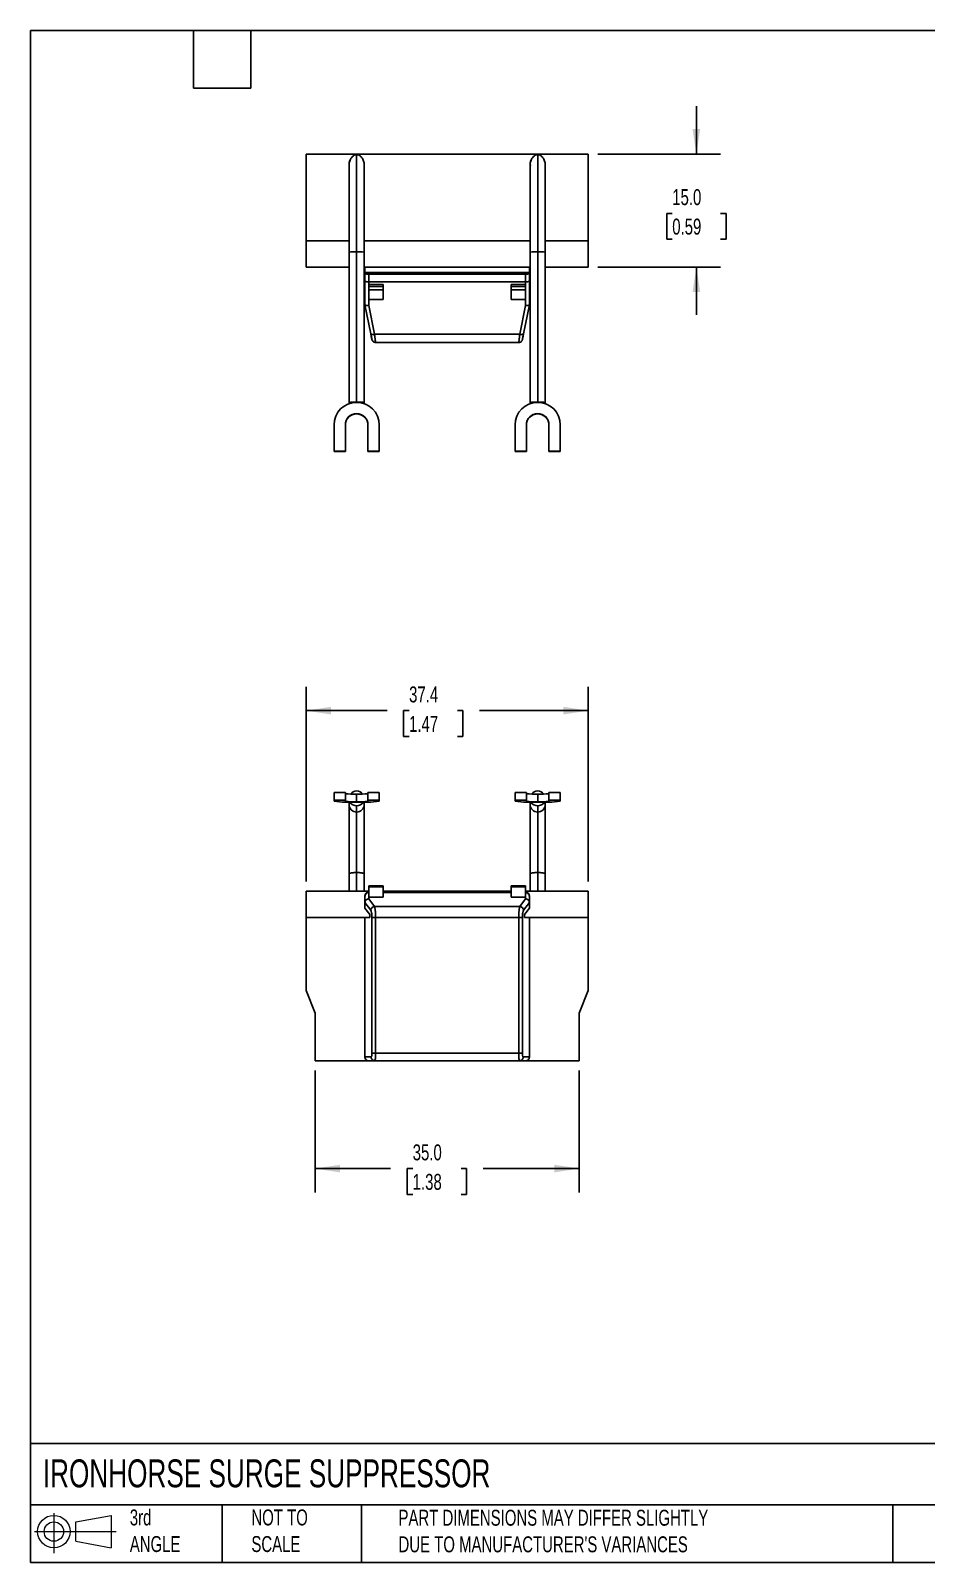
# Model space of a CAD drawing. Header units: millimetres. Extents: x 6 to 273, y 6 to 210.
# Drawn here: x 6.3 to 125.1, y 6.3 to 209.6 of the extents above; entities that cross this region are included whole.
import ezdxf

# ---------------------------------------------------------------- set-up
doc = ezdxf.new("R2010")
doc.units = ezdxf.units.MM
doc.linetypes.add('SLD-Solid', pattern=[0])
doc.layers.add('DIMENSIONS', color=140, linetype='SLD-Solid', lineweight=25)
doc.layers.add('TEXT', color=140, linetype='SLD-Solid', lineweight=25)
doc.layers.add('SLD-DEFPOINTS', color=7, linetype='Continuous')
doc.styles.add('SLDTEXTSTYLE0', font='TXT', dxfattribs={"width": 0.7})
doc.dimstyles.new('SLDDIMSTYLE0', dxfattribs={"dimtxt": 2.158008, "dimasz": 3.302, "dimexe": 0.18, "dimexo": 0.0625, "dimgap": 0.539502, "dimtad": 0, "dimtih": 1, "dimtoh": 1, "dimrnd": 1e-09, "dimzin": 12, "dimdsep": 46, "dimtxsty": 'SLDTEXTSTYLE0', "dimsah": 1, "dimcen": 0.09, "dimadec": 0, "dimazin": 3, "dimtfac": 1, "dimtofl": 0, "dimtmove": 0, "dimatfit": 3, "dimfxl": 1, "dimfrac": 2, "dimtolj": 1, "dimtzin": 12, "dimarcsym": 0})
doc.dimstyles.new('SLDDIMSTYLE1', dxfattribs={"dimtxt": 2.158008, "dimasz": 3.302, "dimexe": 0.18, "dimexo": 0.0625, "dimgap": 0.539502, "dimtad": 0, "dimtih": 1, "dimtoh": 1, "dimrnd": 1e-09, "dimzin": 4, "dimdsep": 46, "dimtxsty": 'SLDTEXTSTYLE0', "dimsah": 1, "dimcen": 0.09, "dimadec": 0, "dimazin": 1, "dimtfac": 1, "dimtofl": 0, "dimtmove": 0, "dimatfit": 3, "dimfxl": 1, "dimfrac": 2, "dimtolj": 1, "dimtzin": 12, "dimarcsym": 0})
doc.dimstyles.new('SLDDIMSTYLE2', dxfattribs={"dimtxt": 2.158008, "dimasz": 3.302, "dimexe": 0.18, "dimexo": 0.0625, "dimgap": 0.539502, "dimtad": 0, "dimtih": 1, "dimtoh": 1, "dimrnd": 1e-09, "dimzin": 4, "dimdsep": 46, "dimtxsty": 'SLDTEXTSTYLE0', "dimsah": 1, "dimcen": 0.09, "dimadec": 0, "dimazin": 1, "dimtfac": 1, "dimtmove": 0, "dimatfit": 3, "dimfxl": 1, "dimfrac": 2, "dimtolj": 1, "dimtzin": 12, "dimarcsym": 0})

# ---------------------------------------------------------------- blocks, each defined once
blk = doc.blocks.new('Block11')
at = {"color": 7, "linetype": 'SLD-Solid', "lineweight": 18}
for p, q in [((2.59, 5.31), (2.59, 0)), ((5.48, 4.17), (10.18, 5.03)), ((5.48, 1.6), (5.48, 4.17)), ((10.18, 5.03), (10.18, 0.73)), ((0, 2.88), (10.87, 2.88)), ((5.48, 1.6), (10.18, 0.73))]:
    blk.add_line(p, q, dxfattribs=at)
for radius in [2.15, 1.29]:
    blk.add_circle((2.59, 2.88), radius, dxfattribs=at)
blk = doc.blocks.new('Block12')
at = {"layer": 'SLD-DEFPOINTS'}
blk.add_blockref('Block11', (0, 0), dxfattribs=at)
blk = doc.blocks.new('_D')
at = {"layer": 'DIMENSIONS'}
for p, q in [((42.87, 96.66), (42.87, 122.52)), ((80.27, 96.66), (80.27, 122.52)), ((42.87, 119.34), (53.6, 119.34)), ((56.52, 119.34), (55.8, 119.34)), ((55.8, 119.34), (55.8, 115.91)), ((62.93, 119.34), (63.66, 119.34)), ((63.66, 119.34), (63.66, 115.91)), ((80.27, 119.34), (65.86, 119.34)), ((55.8, 115.91), (56.52, 115.91)), ((63.66, 115.91), (62.93, 115.91))]:
    blk.add_line(p, q, dxfattribs=at)
for points in [[(42.87, 119.34), (46.17, 118.83), (46.17, 119.85)], [(80.27, 119.34), (76.97, 119.85), (76.97, 118.83)]]:
    blk.add_solid(points, dxfattribs=at)
at = {"layer": 'DIMENSIONS', "char_height": 2.117, "attachment_point": 1, "style": 'SLDTEXTSTYLE0'}
for s, insert in [('37.4', (56.52, 122.55)), ('1.47', (56.52, 118.64))]:
    blk.add_mtext(s, dxfattribs=dict(at, insert=insert))
blk = doc.blocks.new('_D_1')
at = {"layer": 'DIMENSIONS'}
for p, q in [((44.07, 71.62), (44.07, 55.42)), ((79.07, 71.62), (79.07, 55.42)), ((44.07, 58.59), (54.07, 58.59)), ((57, 58.59), (56.27, 58.59)), ((56.27, 58.59), (56.27, 55.16)), ((63.41, 58.59), (64.13, 58.59)), ((64.13, 58.59), (64.13, 55.16)), ((79.07, 58.59), (66.33, 58.59)), ((56.27, 55.16), (57, 55.16)), ((64.13, 55.16), (63.41, 55.16))]:
    blk.add_line(p, q, dxfattribs=at)
for points in [[(44.07, 58.59), (47.37, 58.08), (47.37, 59.1)], [(79.07, 58.59), (75.77, 59.1), (75.77, 58.08)]]:
    blk.add_solid(points, dxfattribs=at)
at = {"layer": 'DIMENSIONS', "char_height": 2.117, "attachment_point": 1, "style": 'SLDTEXTSTYLE0'}
for s, insert in [('35.0', (57, 61.8)), ('1.38', (57, 57.89))]:
    blk.add_mtext(s, dxfattribs=dict(at, insert=insert))
blk = doc.blocks.new('_D_4')
at = {"layer": 'DIMENSIONS'}
for p, q in [((94.61, 193.18), (94.61, 199.53)), ((81.54, 193.18), (97.79, 193.18)), ((91.41, 185.31), (90.68, 185.31)), ((90.68, 185.31), (90.68, 181.88)), ((97.82, 185.31), (98.54, 185.31)), ((98.54, 185.31), (98.54, 181.88)), ((90.68, 181.88), (91.41, 181.88)), ((98.54, 181.88), (97.82, 181.88)), ((81.54, 178.18), (97.79, 178.18)), ((94.61, 178.18), (94.61, 171.83))]:
    blk.add_line(p, q, dxfattribs=at)
for points in [[(94.61, 193.18), (95.12, 196.48), (94.1, 196.48)], [(94.61, 178.18), (94.1, 174.87), (95.12, 174.87)]]:
    blk.add_solid(points, dxfattribs=at)
at = {"layer": 'DIMENSIONS', "char_height": 2.117, "attachment_point": 1, "style": 'SLDTEXTSTYLE0'}
for s, insert in [('15.0', (91.41, 188.52)), ('0.59', (91.41, 184.61))]:
    blk.add_mtext(s, dxfattribs=dict(at, insert=insert))

msp = doc.modelspace()

# ---------------------------------------------------------------- linework, layer by layer
for p, q in [((42.871, 193.175), (42.871, 181.675)), ((42.871, 193.175), (80.271, 193.175)), ((80.271, 181.675), (80.271, 193.175)), ((48.571, 191.875), (48.571, 191.593)), ((48.6, 191.646), (48.571, 191.875)), ((50.563, 191.814), (50.57, 191.875)), ((50.57, 191.593), (50.57, 191.875)), ((72.571, 191.875), (72.571, 191.593)), ((72.597, 191.668), (72.571, 191.875)), ((74.563, 191.814), (74.57, 191.875)), ((74.57, 191.593), (74.57, 191.875)), ((48.571, 181.675), (42.871, 181.675)), ((42.871, 181.675), (42.871, 178.175)), ((72.571, 181.675), (50.57, 181.675)), ((80.271, 181.675), (74.57, 181.675)), ((80.271, 181.675), (80.271, 178.175)), ((48.571, 180.175), (48.571, 160.217)), ((49.571, 180.216), (49.571, 160.257)), ((50.57, 160.217), (50.57, 180.175)), ((72.571, 180.175), (72.571, 160.217)), ((73.571, 180.216), (73.571, 160.257)), ((74.57, 160.217), (74.57, 180.175)), ((42.871, 178.175), (48.571, 178.175)), ((50.57, 178.175), (50.671, 178.175)), ((50.671, 178.175), (72.471, 178.175)), ((50.671, 178.175), (50.671, 177.482)), ((50.671, 177.482), (72.471, 177.482)), ((50.671, 177.482), (50.671, 177.359)), ((50.671, 176.305), (50.671, 177.359)), ((51.171, 176.228), (51.171, 177.227)), ((51.171, 177.227), (71.971, 177.227)), ((71.971, 177.227), (71.971, 176.228)), ((72.571, 178.175), (72.471, 178.175)), ((72.471, 177.482), (72.471, 178.175)), ((72.471, 177.482), (72.471, 177.359)), ((72.471, 177.359), (72.471, 176.305)), ((80.271, 178.175), (74.57, 178.175)), ((50.671, 173.175), (50.671, 176.305)), ((71.971, 176.228), (51.171, 176.228)), ((51.171, 176.228), (51.171, 175.865)), ((51.171, 175.865), (53.071, 175.865)), ((51.171, 175.605), (51.171, 175.865)), ((53.071, 175.605), (51.171, 175.605)), ((51.171, 175.143), (51.171, 175.605)), ((51.171, 175.143), (53.071, 175.143)), ((51.171, 173.888), (51.171, 175.143)), ((53.071, 175.865), (53.071, 175.605)), ((53.071, 175.605), (53.071, 175.143)), ((53.071, 175.143), (53.071, 173.888)), ((70.071, 175.865), (71.971, 175.865)), ((70.071, 175.605), (70.071, 175.865)), ((71.971, 175.605), (70.071, 175.605)), ((70.071, 175.143), (70.071, 175.605)), ((70.071, 175.143), (71.971, 175.143)), ((70.071, 173.888), (70.071, 175.143)), ((71.971, 175.865), (71.971, 176.228)), ((71.971, 175.865), (71.971, 175.605)), ((71.971, 175.605), (71.971, 175.143)), ((71.971, 175.143), (71.971, 173.888)), ((72.471, 176.305), (72.471, 173.175)), ((51.442, 169.318), (50.671, 173.172)), ((53.071, 173.888), (51.171, 173.888)), ((51.171, 173.888), (51.171, 173.095)), ((51.932, 169.287), (51.171, 173.095)), ((71.971, 173.888), (70.071, 173.888)), ((71.971, 173.095), (71.209, 169.287)), ((72.47, 173.172), (71.699, 169.318)), ((71.971, 173.095), (71.971, 173.888)), ((71.209, 169.287), (51.932, 169.287)), ((51.59, 168.577), (51.623, 168.493)), ((52.075, 168.214), (52.08, 168.175)), ((71.061, 168.175), (52.08, 168.175)), ((49.571, 158.697), (49.571, 158.738)), ((73.571, 158.697), (73.571, 158.738)), ((46.571, 153.742), (46.571, 157.24)), ((48.071, 157.24), (48.071, 153.742)), ((51.071, 153.742), (51.071, 157.24)), ((52.571, 157.24), (52.571, 153.742)), ((70.571, 153.742), (70.571, 157.24)), ((72.071, 157.24), (72.071, 153.742)), ((75.071, 153.742), (75.071, 157.24)), ((76.571, 157.24), (76.571, 153.742)), ((48.071, 153.742), (46.571, 153.742)), ((46.571, 153.742), (46.571, 153.702)), ((46.571, 153.702), (48.071, 153.702)), ((48.071, 153.742), (48.071, 153.702)), ((52.571, 153.742), (51.071, 153.742)), ((51.071, 153.742), (51.071, 153.702)), ((51.071, 153.702), (52.571, 153.702)), ((52.571, 153.742), (52.571, 153.702)), ((72.071, 153.742), (70.571, 153.742)), ((70.571, 153.742), (70.571, 153.702)), ((70.571, 153.702), (72.071, 153.702)), ((72.071, 153.742), (72.071, 153.702)), ((76.571, 153.742), (75.071, 153.742)), ((75.071, 153.742), (75.071, 153.702)), ((75.071, 153.702), (76.571, 153.702)), ((76.571, 153.742), (76.571, 153.702)), ((48.071, 108.465), (46.571, 108.465)), ((46.571, 108.465), (46.571, 107.465)), ((48.071, 108.465), (48.071, 107.465)), ((49.571, 107.261), (49.571, 108.26)), ((52.571, 108.465), (51.071, 108.465)), ((51.071, 108.465), (51.071, 107.465)), ((52.571, 108.465), (52.571, 107.465)), ((72.071, 108.465), (70.571, 108.465)), ((70.571, 108.465), (70.571, 107.465)), ((72.071, 108.465), (72.071, 107.465)), ((73.571, 107.261), (73.571, 108.26)), ((76.571, 108.465), (75.071, 108.465)), ((75.071, 108.465), (75.071, 107.465)), ((76.571, 108.465), (76.571, 107.465)), ((46.571, 107.322), (46.571, 107.465)), ((46.571, 107.465), (48.071, 107.465)), ((48.071, 107.465), (48.071, 107.322)), ((48.571, 107.207), (48.571, 106.884)), ((49.571, 105.885), (49.571, 106.7)), ((50.57, 106.884), (50.57, 107.207)), ((51.071, 107.322), (51.071, 107.465)), ((51.071, 107.465), (52.571, 107.465)), ((52.571, 107.465), (52.571, 107.322)), ((70.571, 107.465), (72.071, 107.465)), ((70.571, 107.322), (70.571, 107.465)), ((72.071, 107.465), (72.071, 107.322)), ((72.571, 107.207), (72.571, 106.884)), ((73.571, 105.885), (73.571, 106.7)), ((74.57, 106.884), (74.57, 107.207)), ((75.071, 107.322), (75.071, 107.465)), ((75.071, 107.465), (76.571, 107.465)), ((76.571, 107.465), (76.571, 107.322)), ((48.571, 97.693), (48.571, 95.393)), ((49.571, 95.393), (49.571, 97.859)), ((50.57, 95.393), (50.57, 97.693)), ((72.571, 97.693), (72.571, 95.393)), ((73.571, 95.393), (73.571, 97.859)), ((74.57, 95.393), (74.57, 97.693)), ((53.071, 96.077), (51.171, 96.077)), ((51.171, 95.953), (51.171, 96.077)), ((51.171, 94.575), (51.171, 95.953)), ((51.171, 95.953), (53.071, 95.953)), ((53.071, 96.077), (53.071, 95.953)), ((53.071, 95.953), (53.071, 94.575)), ((71.971, 96.077), (70.071, 96.077)), ((70.071, 95.953), (70.071, 96.077)), ((70.071, 94.575), (70.071, 95.953)), ((70.071, 95.953), (71.971, 95.953)), ((71.971, 96.077), (71.971, 95.953)), ((71.971, 95.953), (71.971, 94.575)), ((51.171, 95.393), (42.871, 95.393)), ((42.871, 95.393), (42.871, 91.893)), ((50.671, 94.705), (50.671, 94.754)), ((50.671, 93.866), (50.671, 94.705)), ((51.442, 92.859), (50.671, 93.892)), ((50.671, 93.142), (50.671, 93.866)), ((51.171, 94.575), (51.171, 94.363)), ((53.071, 94.575), (51.171, 94.575)), ((51.932, 93.342), (51.171, 94.363)), ((70.071, 95.393), (53.071, 95.393)), ((53.071, 95.249), (70.071, 95.249)), ((70.071, 95.202), (53.071, 95.202)), ((71.971, 94.575), (70.071, 94.575)), ((71.971, 94.363), (71.209, 93.342)), ((72.47, 93.892), (71.699, 92.859)), ((80.271, 95.393), (71.971, 95.393)), ((71.971, 94.363), (71.971, 94.575)), ((72.471, 94.754), (72.471, 94.705)), ((72.471, 94.705), (72.471, 93.866)), ((72.471, 93.866), (72.471, 93.142)), ((80.271, 95.393), (80.271, 91.893)), ((42.871, 91.893), (50.671, 91.893)), ((42.871, 82.193), (42.871, 91.893)), ((50.671, 93.142), (51.309, 92.286)), ((50.671, 73.393), (50.671, 91.893)), ((50.671, 91.893), (51.299, 91.893)), ((51.59, 73.893), (51.59, 91.893)), ((71.209, 93.342), (51.932, 93.342)), ((71.061, 91.893), (52.08, 91.893)), ((52.08, 91.893), (52.08, 73.893)), ((71.061, 73.893), (71.061, 91.893)), ((71.551, 91.893), (71.551, 73.893)), ((71.832, 92.286), (72.471, 93.142)), ((71.843, 91.893), (72.471, 91.893)), ((72.471, 91.893), (72.471, 73.393)), ((80.271, 91.893), (72.471, 91.893)), ((80.271, 82.193), (80.271, 91.893)), ((44.071, 79.193), (42.871, 82.193)), ((80.271, 82.193), (79.071, 79.193)), ((44.071, 72.893), (44.071, 79.193)), ((79.071, 79.193), (79.071, 72.893)), ((51.49, 73.393), (50.671, 73.393)), ((71.061, 73.893), (52.08, 73.893)), ((72.471, 73.393), (71.651, 73.393)), ((51.171, 72.893), (44.071, 72.893)), ((51.171, 72.893), (51.98, 72.893)), ((51.882, 72.903), (52.022, 72.912)), ((51.98, 72.893), (51.891, 72.912)), ((51.996, 72.912), (51.98, 72.893)), ((51.98, 72.893), (71.161, 72.893)), ((71.119, 72.912), (71.259, 72.903)), ((71.161, 72.893), (71.145, 72.912)), ((71.161, 72.893), (71.25, 72.912)), ((71.161, 72.893), (71.971, 72.893)), ((79.071, 72.893), (71.971, 72.893))]:
    msp.add_line(p, q)
at = {"flags": 128}
for points in [[(49.003, 160.183), (48.947, 160.185), (48.789, 160.191), (48.67, 160.199), (48.596, 160.208), (48.571, 160.217), (48.596, 160.226), (48.67, 160.234), (48.789, 160.242), (48.947, 160.249), (49.137, 160.253), (49.348, 160.256), (49.571, 160.257)], [(49.571, 160.257), (49.793, 160.256), (50.004, 160.253), (50.194, 160.249), (50.352, 160.242), (50.471, 160.234), (50.545, 160.226), (50.57, 160.217), (50.545, 160.208), (50.471, 160.199), (50.352, 160.191), (50.194, 160.185), (50.138, 160.183)], [(73.003, 160.183), (72.947, 160.185), (72.789, 160.191), (72.67, 160.199), (72.596, 160.208), (72.571, 160.217), (72.596, 160.226), (72.67, 160.234), (72.789, 160.242), (72.947, 160.249), (73.137, 160.253), (73.348, 160.256), (73.571, 160.257)], [(73.571, 160.257), (73.793, 160.256), (74.004, 160.253), (74.194, 160.249), (74.352, 160.242), (74.471, 160.234), (74.545, 160.226), (74.57, 160.217), (74.545, 160.208), (74.471, 160.199), (74.352, 160.191), (74.194, 160.185), (74.138, 160.183)]]:
    msp.add_lwpolyline(points, dxfattribs=at)
for centre, radius, start, end in [((49.358, 173.158), 7.061, 88.27397, 96.4022), ((49.857, 174.966), 5.257, 82.20003, 93.1238), ((73.358, 173.158), 7.061, 88.27397, 96.4022), ((73.857, 174.966), 5.257, 82.20003, 93.1238), ((51.72, 169.811), 0.566, 240.60659, 292.07586), ((71.421, 169.811), 0.566, 247.92414, 299.39341), ((49.569, 157.238), 2.999, 89.97611, 179.97609), ((49.57, 157.239), 1.499, 89.97709, 179.97511), ((49.57, 157.198), 1.499, 89.97709, 179.97511), ((49.572, 157.238), 2.999, 0.02391, 90.02389), ((49.571, 157.239), 1.499, 0.02293, 90.02487), ((49.571, 157.198), 1.499, 0.02293, 90.02487), ((73.569, 157.238), 2.999, 89.97611, 179.97609), ((73.57, 157.239), 1.499, 89.97709, 179.97511), ((73.57, 157.198), 1.499, 89.97709, 179.97511), ((73.572, 157.238), 2.999, 0.02391, 90.02389), ((73.571, 157.239), 1.499, 0.02293, 90.02487), ((73.571, 157.198), 1.499, 0.02293, 90.02487), ((49.212, 117.867), 9.614, 263.18382, 272.14001), ((49.57, 107.699), 1, 89.99182, 145.12901), ((49.571, 107.699), 1, 34.86957, 90.0096), ((49.96, 117.114), 8.862, 267.47934, 277.19683), ((73.212, 117.867), 9.614, 263.18382, 272.14001), ((73.57, 107.699), 1, 89.99182, 145.12901), ((73.571, 107.699), 1, 34.86957, 90.0096), ((73.96, 117.114), 8.862, 267.47934, 277.19683), ((48.822, 125.661), 18.476, 263.00123, 272.32259), ((49.212, 116.868), 9.614, 263.18382, 272.14001), ((49.57, 106.884), 1, 180.02037, 270.02742), ((49.57, 107.7), 1, 209.68355, 270.01083), ((49.96, 116.115), 8.862, 267.47934, 277.19683), ((50.319, 125.661), 18.476, 267.67741, 276.99877), ((49.571, 107.701), 1, 269.99075, 330.31486), ((49.571, 106.884), 1, 269.97965, 359.97256), ((72.822, 125.661), 18.476, 263.00123, 272.32259), ((73.212, 116.868), 9.614, 263.18382, 272.14001), ((73.57, 106.884), 1, 180.02037, 270.02742), ((73.57, 107.7), 1, 209.68355, 270.01083), ((73.96, 116.115), 8.862, 267.47934, 277.19683), ((74.319, 125.661), 18.476, 267.67741, 276.99877), ((73.571, 107.701), 1, 269.99075, 330.31486), ((73.571, 106.884), 1, 269.97965, 359.97256), ((51.958, 92.825), 0.518, 92.90637, 176.23091), ((71.183, 92.825), 0.518, 3.76909, 87.09363)]:
    msp.add_arc(centre, radius, start, end)
for points, knots in [([(49.571, 193.093), (49.499, 193.085), (49.359, 193.069), (49.148, 192.964), (48.959, 192.805), (48.804, 192.601), (48.69, 192.369), (48.616, 192.124), (48.576, 191.88), (48.572, 191.717), (48.571, 191.639)], [0, 0, 0, 0, 0.1471906, 0.2899068, 0.4269752, 0.5572581, 0.6799098, 0.7945144, 0.9010876, 1, 1, 1, 1]), ([(50.57, 191.639), (50.569, 191.717), (50.565, 191.88), (50.525, 192.124), (50.451, 192.369), (50.337, 192.601), (50.182, 192.805), (49.993, 192.964), (49.782, 193.069), (49.642, 193.085), (49.571, 193.093)], [0, 0, 0, 0, 0.0989124, 0.2054856, 0.3200902, 0.4427419, 0.5730248, 0.7100932, 0.8528094, 1, 1, 1, 1]), ([(49.571, 193.09), (49.571, 193.076), (49.571, 193.048), (49.571, 192.857), (49.571, 192.56), (49.571, 192.157), (49.571, 191.663), (49.571, 191.088), (49.571, 190.443), (49.571, 189.634), (49.571, 188.635), (49.571, 187.433), (49.571, 186.143), (49.571, 184.77), (49.571, 183.318), (49.571, 181.792), (49.571, 180.748), (49.571, 180.216)], [0, 0, 0, 0, 0.0555283, 0.110888, 0.1638934, 0.2153104, 0.2657221, 0.3156728, 0.3656779, 0.4161284, 0.4897266, 0.565895, 0.6452462, 0.7281653, 0.8148747, 0.9054788, 1, 1, 1, 1]), ([(73.571, 193.093), (73.499, 193.085), (73.359, 193.069), (73.148, 192.964), (72.959, 192.805), (72.804, 192.601), (72.69, 192.369), (72.616, 192.124), (72.576, 191.88), (72.572, 191.717), (72.571, 191.639)], [0, 0, 0, 0, 0.1471906, 0.2899068, 0.4269752, 0.5572581, 0.6799098, 0.7945144, 0.9010876, 1, 1, 1, 1]), ([(74.57, 191.639), (74.569, 191.717), (74.565, 191.88), (74.525, 192.124), (74.451, 192.369), (74.337, 192.601), (74.182, 192.805), (73.993, 192.964), (73.782, 193.069), (73.642, 193.085), (73.571, 193.093)], [0, 0, 0, 0, 0.0989124, 0.2054856, 0.3200902, 0.4427419, 0.5730248, 0.7100932, 0.8528094, 1, 1, 1, 1]), ([(73.571, 193.09), (73.571, 193.076), (73.571, 193.048), (73.571, 192.857), (73.571, 192.56), (73.571, 192.157), (73.571, 191.663), (73.571, 191.088), (73.571, 190.443), (73.571, 189.634), (73.571, 188.635), (73.571, 187.433), (73.571, 186.143), (73.571, 184.77), (73.571, 183.318), (73.571, 181.792), (73.571, 180.748), (73.571, 180.216)], [0, 0, 0, 0, 0.0555283, 0.110888, 0.1638934, 0.2153104, 0.2657221, 0.3156728, 0.3656779, 0.4161284, 0.4897266, 0.565895, 0.6452462, 0.7281653, 0.8148747, 0.9054788, 1, 1, 1, 1]), ([(48.571, 191.875), (48.577, 191.952), (48.59, 192.098), (48.632, 192.252), (48.677, 192.314), (48.682, 192.32)], [0, 0, 0, 0, 0.5057867, 0.9533663, 1, 1, 1, 1]), ([(48.571, 192.076), (48.571, 192.078), (48.571, 192.084), (48.571, 192.016), (48.571, 191.915), (48.571, 191.868)], [0, 0, 0, 0, 0.18409018, 0.61896293, 1, 1, 1, 1]), ([(48.571, 191.66), (48.571, 191.58), (48.571, 191.42), (48.571, 191.103), (48.571, 190.729), (48.571, 190.242), (48.571, 189.615), (48.571, 188.825), (48.571, 187.924), (48.571, 186.912), (48.571, 185.786), (48.571, 184.547), (48.571, 183.193), (48.571, 181.723), (48.571, 180.703), (48.571, 180.175)], [0, 0, 0, 0, 0.04482852, 0.08993748, 0.13587447, 0.18317714, 0.24923152, 0.31972085, 0.39559424, 0.47764793, 0.56653917, 0.66281193, 0.76690976, 0.87920338, 1, 1, 1, 1]), ([(50.57, 191.868), (50.57, 191.915), (50.57, 192.016), (50.57, 192.084), (50.57, 192.078), (50.57, 192.076)], [0, 0, 0, 0, 0.3810363, 0.8159096, 1, 1, 1, 1]), ([(50.57, 180.175), (50.57, 180.644), (50.57, 181.579), (50.57, 182.971), (50.57, 184.339), (50.57, 185.668), (50.57, 186.876), (50.57, 187.955), (50.57, 188.9), (50.57, 189.697), (50.57, 190.351), (50.57, 190.872), (50.57, 191.328), (50.57, 191.548), (50.57, 191.66)], [0, 0, 0, 0, 0.1071866, 0.2137744, 0.3191109, 0.4225567, 0.5235428, 0.6055441, 0.6855333, 0.7637834, 0.8217943, 0.8798429, 0.9388252, 1, 1, 1, 1]), ([(72.571, 191.875), (72.577, 191.952), (72.59, 192.098), (72.632, 192.252), (72.677, 192.314), (72.682, 192.32)], [0, 0, 0, 0, 0.5057867, 0.9533663, 1, 1, 1, 1]), ([(72.571, 192.076), (72.571, 192.078), (72.571, 192.084), (72.571, 192.016), (72.571, 191.915), (72.571, 191.868)], [0, 0, 0, 0, 0.1840902, 0.6189629, 1, 1, 1, 1]), ([(72.571, 191.66), (72.571, 191.58), (72.571, 191.42), (72.571, 191.103), (72.571, 190.729), (72.571, 190.242), (72.571, 189.615), (72.571, 188.825), (72.571, 187.924), (72.571, 186.912), (72.571, 185.786), (72.571, 184.547), (72.571, 183.193), (72.571, 181.723), (72.571, 180.703), (72.571, 180.175)], [0, 0, 0, 0, 0.0448285, 0.0899375, 0.1358745, 0.1831771, 0.2492315, 0.3197208, 0.3955942, 0.4776479, 0.5665392, 0.6628119, 0.7669098, 0.8792034, 1, 1, 1, 1]), ([(74.57, 191.868), (74.57, 191.915), (74.57, 192.016), (74.57, 192.084), (74.57, 192.078), (74.57, 192.076)], [0, 0, 0, 0, 0.3810363, 0.8159096, 1, 1, 1, 1]), ([(74.57, 180.175), (74.57, 180.644), (74.57, 181.579), (74.57, 182.971), (74.57, 184.339), (74.57, 185.668), (74.57, 186.876), (74.57, 187.955), (74.57, 188.9), (74.57, 189.697), (74.57, 190.351), (74.57, 190.872), (74.57, 191.328), (74.57, 191.548), (74.57, 191.66)], [0, 0, 0, 0, 0.1071866, 0.2137744, 0.3191109, 0.4225567, 0.5235428, 0.6055441, 0.6855333, 0.7637834, 0.8217943, 0.8798429, 0.9388252, 1, 1, 1, 1]), ([(50.671, 177.359), (50.671, 177.344), (50.681, 177.327), (50.73, 177.294), (50.768, 177.279), (50.866, 177.253), (50.925, 177.243), (51.048, 177.23), (51.112, 177.227), (51.171, 177.227)], [0, 0, 0, 0, 0.25, 0.25, 0.5, 0.5, 0.75, 0.75, 1, 1, 1, 1]), ([(71.971, 177.227), (72.029, 177.227), (72.093, 177.23), (72.216, 177.243), (72.275, 177.253), (72.373, 177.279), (72.411, 177.294), (72.46, 177.327), (72.471, 177.344), (72.471, 177.359)], [0, 0, 0, 0, 0.25, 0.25, 0.5, 0.5, 0.75, 0.75, 1, 1, 1, 1]), ([(50.671, 176.305), (50.671, 176.296), (50.681, 176.286), (50.73, 176.267), (50.768, 176.258), (50.866, 176.243), (50.925, 176.237), (51.048, 176.23), (51.112, 176.228), (51.171, 176.228)], [0, 0, 0, 0, 0.25, 0.25, 0.5, 0.5, 0.75, 0.75, 1, 1, 1, 1]), ([(71.971, 176.228), (72.029, 176.228), (72.093, 176.23), (72.216, 176.237), (72.275, 176.243), (72.373, 176.258), (72.411, 176.267), (72.46, 176.286), (72.471, 176.296), (72.471, 176.305)], [0, 0, 0, 0, 0.25, 0.25, 0.5, 0.5, 0.75, 0.75, 1, 1, 1, 1]), ([(50.671, 173.172), (50.674, 173.157), (50.687, 173.143), (50.739, 173.117), (50.778, 173.106), (50.874, 173.092), (50.932, 173.088), (51.051, 173.087), (51.113, 173.09), (51.171, 173.095)], [0, 0, 0, 0, 0.25, 0.25, 0.5, 0.5, 0.75, 0.75, 1, 1, 1, 1]), ([(71.971, 173.095), (72.028, 173.09), (72.09, 173.087), (72.209, 173.088), (72.267, 173.092), (72.363, 173.106), (72.402, 173.117), (72.454, 173.143), (72.467, 173.157), (72.47, 173.172)], [0, 0, 0, 0, 0.25, 0.25, 0.5, 0.5, 0.75, 0.75, 1, 1, 1, 1]), ([(51.442, 169.318), (51.465, 169.204), (51.51, 168.976), (51.557, 168.744), (51.58, 168.625), (51.583, 168.611), (51.584, 168.607)], [0, 0, 0, 0, 0.3327618, 0.6648504, 0.9261569, 1, 1, 1, 1]), ([(51.454, 169.298), (51.47, 169.214), (51.504, 169.046), (51.547, 168.83), (51.583, 168.653), (51.597, 168.583), (51.604, 168.548)], [0, 0, 0, 0, 0.2498268, 0.4997583, 0.7498095, 1, 1, 1, 1]), ([(51.932, 169.287), (51.944, 169.199), (51.966, 169.03), (51.993, 168.831), (52.013, 168.683), (52.027, 168.575), (52.05, 168.407), (52.07, 168.251), (52.074, 168.223), (52.075, 168.214)], [0, 0, 0, 0, 0.1614092, 0.3108454, 0.4038772, 0.4915879, 0.5739838, 0.8622412, 1, 1, 1, 1]), ([(71.061, 168.175), (71.061, 168.176), (71.061, 168.178), (71.063, 168.193), (71.066, 168.216), (71.071, 168.25), (71.077, 168.293), (71.084, 168.347), (71.092, 168.41), (71.103, 168.491), (71.117, 168.595), (71.135, 168.731), (71.156, 168.892), (71.181, 169.078), (71.199, 169.216), (71.209, 169.287)], [0, 0, 0, 0, 0.0601305, 0.1208341, 0.1821174, 0.2439871, 0.3064496, 0.3695112, 0.4331778, 0.4974554, 0.5845312, 0.6783158, 0.7788179, 0.8860443, 1, 1, 1, 1]), ([(71.527, 168.494), (71.529, 168.505), (71.533, 168.528), (71.569, 168.707), (71.621, 168.966), (71.665, 169.188), (71.687, 169.298)], [0, 0, 0, 0, 0.2501471, 0.5001065, 0.7500484, 1, 1, 1, 1]), ([(71.551, 168.577), (71.551, 168.577), (71.566, 168.652), (71.619, 168.919), (71.657, 169.109), (71.699, 169.318)], [0, 0, 0, 0, 0.5, 0.5, 1, 1, 1, 1]), ([(51.615, 168.494), (51.627, 168.467), (51.653, 168.412), (51.685, 168.404), (51.702, 168.399)], [0, 0, 0, 0, 0.482983, 1, 1, 1, 1]), ([(51.615, 168.491), (51.628, 168.46), (51.641, 168.427), (51.658, 168.417), (51.658, 168.417)], [0, 0, 0, 0, 0.968751, 1, 1, 1, 1]), ([(51.653, 168.426), (51.683, 168.387), (51.743, 168.308), (51.872, 168.231), (51.988, 168.194), (52.056, 168.198), (52.075, 168.199)], [0, 0, 0, 0, 0.294766, 0.5940104, 0.8845269, 1, 1, 1, 1]), ([(71.061, 168.175), (71.118, 168.181), (71.233, 168.192), (71.382, 168.282), (71.484, 168.388), (71.511, 168.47), (71.52, 168.496)], [0, 0, 0, 0, 0.286228, 0.572456, 0.858684, 1, 1, 1, 1]), ([(48.571, 106.883), (48.571, 106.86), (48.571, 106.817), (48.571, 106.698), (48.571, 106.551), (48.571, 106.38), (48.571, 106.19), (48.571, 105.99), (48.571, 105.785), (48.571, 105.582), (48.571, 105.386), (48.571, 105.168), (48.571, 104.89), (48.571, 104.552), (48.571, 104.171), (48.571, 103.767), (48.571, 103.324), (48.571, 102.853), (48.571, 102.36), (48.571, 101.795), (48.571, 101.146), (48.571, 100.403), (48.571, 99.663), (48.571, 98.941), (48.571, 98.306), (48.571, 97.887), (48.571, 97.694)], [0, 0, 0, 0, 0.0786304, 0.149225, 0.2123304, 0.2684811, 0.3181974, 0.3619695, 0.4002563, 0.4334713, 0.4619785, 0.4864428, 0.5208173, 0.5622113, 0.5934684, 0.6275843, 0.6646764, 0.6946772, 0.7268734, 0.7617456, 0.799984, 0.842542, 0.8906657, 0.9266192, 0.9663226, 1, 1, 1, 1]), ([(49.571, 105.885), (49.571, 105.81), (49.571, 105.621), (49.571, 104.973), (49.571, 104.513), (49.571, 103.612), (49.571, 103.279), (49.571, 102.535), (49.571, 102.127), (49.571, 101.192), (49.571, 100.663), (49.571, 99.417), (49.571, 98.699), (49.571, 97.859)], [0, 0, 0, 0, 0.25, 0.25, 0.5, 0.5, 0.625, 0.625, 0.75, 0.75, 0.875, 0.875, 1, 1, 1, 1]), ([(50.57, 97.694), (50.57, 97.893), (50.57, 98.322), (50.57, 98.967), (50.57, 99.601), (50.57, 100.172), (50.57, 100.784), (50.57, 101.417), (50.57, 102.051), (50.57, 102.581), (50.57, 103.022), (50.57, 103.389), (50.57, 103.69), (50.57, 103.942), (50.57, 104.173), (50.57, 104.424), (50.57, 104.707), (50.57, 105.017), (50.57, 105.33), (50.57, 105.638), (50.57, 105.913), (50.57, 106.154), (50.57, 106.362), (50.57, 106.545), (50.57, 106.697), (50.57, 106.817), (50.57, 106.861), (50.57, 106.883)], [0, 0, 0, 0, 0.0348011, 0.075024, 0.111018, 0.1434492, 0.1728653, 0.2163526, 0.2542833, 0.2877384, 0.3174013, 0.3436664, 0.3667266, 0.3866467, 0.4051132, 0.4262637, 0.455643, 0.4897264, 0.5289635, 0.57389, 0.6251181, 0.6731013, 0.7263278, 0.7852116, 0.8501743, 0.9216326, 1, 1, 1, 1]), ([(72.571, 106.883), (72.571, 106.86), (72.571, 106.817), (72.571, 106.698), (72.571, 106.551), (72.571, 106.38), (72.571, 106.19), (72.571, 105.99), (72.571, 105.785), (72.571, 105.582), (72.571, 105.386), (72.571, 105.168), (72.571, 104.89), (72.571, 104.552), (72.571, 104.171), (72.571, 103.767), (72.571, 103.324), (72.571, 102.853), (72.571, 102.36), (72.571, 101.795), (72.571, 101.146), (72.571, 100.403), (72.571, 99.663), (72.571, 98.941), (72.571, 98.306), (72.571, 97.887), (72.571, 97.694)], [0, 0, 0, 0, 0.0786304, 0.149225, 0.2123304, 0.2684811, 0.3181974, 0.3619695, 0.4002563, 0.4334713, 0.4619785, 0.4864428, 0.5208173, 0.5622113, 0.5934684, 0.6275843, 0.6646764, 0.6946772, 0.7268734, 0.7617456, 0.799984, 0.842542, 0.8906657, 0.9266192, 0.9663226, 1, 1, 1, 1]), ([(73.571, 105.885), (73.571, 105.81), (73.571, 105.621), (73.571, 104.973), (73.571, 104.513), (73.571, 103.612), (73.571, 103.279), (73.571, 102.535), (73.571, 102.127), (73.571, 101.192), (73.571, 100.663), (73.571, 99.417), (73.571, 98.699), (73.571, 97.859)], [0, 0, 0, 0, 0.25, 0.25, 0.5, 0.5, 0.625, 0.625, 0.75, 0.75, 0.875, 0.875, 1, 1, 1, 1]), ([(74.57, 97.694), (74.57, 97.893), (74.57, 98.322), (74.57, 98.967), (74.57, 99.601), (74.57, 100.172), (74.57, 100.784), (74.57, 101.417), (74.57, 102.051), (74.57, 102.581), (74.57, 103.022), (74.57, 103.389), (74.57, 103.69), (74.57, 103.942), (74.57, 104.173), (74.57, 104.424), (74.57, 104.707), (74.57, 105.017), (74.57, 105.33), (74.57, 105.638), (74.57, 105.913), (74.57, 106.154), (74.57, 106.362), (74.57, 106.545), (74.57, 106.697), (74.57, 106.817), (74.57, 106.861), (74.57, 106.883)], [0, 0, 0, 0, 0.0348011, 0.075024, 0.111018, 0.1434492, 0.1728653, 0.2163526, 0.2542833, 0.2877384, 0.3174013, 0.3436664, 0.3667266, 0.3866467, 0.4051132, 0.4262637, 0.455643, 0.4897264, 0.5289635, 0.57389, 0.6251181, 0.6731013, 0.7263278, 0.7852116, 0.8501743, 0.9216326, 1, 1, 1, 1]), ([(49.571, 97.859), (49.54, 97.859), (49.477, 97.859), (49.384, 97.857), (49.29, 97.853), (49.198, 97.848), (49.108, 97.841), (49.021, 97.832), (48.938, 97.822), (48.86, 97.81), (48.783, 97.796), (48.706, 97.777), (48.636, 97.754), (48.582, 97.726), (48.574, 97.704), (48.571, 97.693)], [0, 0, 0, 0, 0.05912962, 0.11922999, 0.18030219, 0.24234723, 0.30536609, 0.3693597, 0.43432893, 0.50027462, 0.57093846, 0.65625461, 0.75621245, 0.87079921, 1, 1, 1, 1]), ([(49.571, 97.859), (49.604, 97.859), (49.673, 97.859), (49.778, 97.856), (49.884, 97.852), (49.989, 97.845), (50.092, 97.835), (50.19, 97.824), (50.292, 97.809), (50.403, 97.787), (50.494, 97.76), (50.546, 97.732), (50.568, 97.711), (50.57, 97.698), (50.57, 97.693)], [0, 0, 0, 0, 0.0644803, 0.1317837, 0.2016919, 0.2739067, 0.3480505, 0.4236737, 0.5002679, 0.6088529, 0.7501668, 0.8582776, 0.9407791, 1, 1, 1, 1]), ([(73.571, 97.859), (73.54, 97.859), (73.477, 97.859), (73.384, 97.857), (73.29, 97.853), (73.198, 97.848), (73.108, 97.841), (73.021, 97.832), (72.938, 97.822), (72.86, 97.81), (72.783, 97.796), (72.706, 97.777), (72.636, 97.754), (72.582, 97.726), (72.574, 97.704), (72.571, 97.693)], [0, 0, 0, 0, 0.0591296, 0.11923, 0.1803022, 0.2423472, 0.3053661, 0.3693597, 0.4343289, 0.5002746, 0.5709385, 0.6562546, 0.7562125, 0.8707992, 1, 1, 1, 1]), ([(73.571, 97.859), (73.604, 97.859), (73.673, 97.859), (73.778, 97.856), (73.884, 97.852), (73.989, 97.845), (74.092, 97.835), (74.19, 97.824), (74.292, 97.809), (74.403, 97.787), (74.494, 97.76), (74.546, 97.732), (74.568, 97.711), (74.57, 97.698), (74.57, 97.693)], [0, 0, 0, 0, 0.06448026, 0.13178366, 0.20169191, 0.27390665, 0.34805045, 0.42367374, 0.50026794, 0.60885293, 0.75016684, 0.85827757, 0.94077909, 1, 1, 1, 1]), ([(50.671, 94.754), (50.671, 94.813), (50.681, 94.875), (50.73, 94.997), (50.768, 95.056), (50.866, 95.152), (50.925, 95.19), (51.048, 95.238), (51.112, 95.249), (51.171, 95.249)], [0, 0, 0, 0, 0.25, 0.25, 0.5, 0.5, 0.75, 0.75, 1, 1, 1, 1]), ([(50.671, 94.705), (50.671, 94.764), (50.681, 94.827), (50.73, 94.949), (50.768, 95.008), (50.866, 95.105), (50.925, 95.143), (51.048, 95.191), (51.112, 95.202), (51.171, 95.202)], [0, 0, 0, 0, 0.25, 0.25, 0.5, 0.5, 0.75, 0.75, 1, 1, 1, 1]), ([(50.671, 93.892), (50.674, 93.947), (50.687, 94.007), (50.739, 94.121), (50.778, 94.176), (50.874, 94.267), (50.932, 94.303), (51.051, 94.35), (51.113, 94.361), (51.171, 94.363)], [0, 0, 0, 0, 0.25, 0.25, 0.5, 0.5, 0.75, 0.75, 1, 1, 1, 1]), ([(71.971, 95.249), (72.029, 95.249), (72.093, 95.238), (72.216, 95.19), (72.275, 95.152), (72.373, 95.056), (72.411, 94.997), (72.46, 94.875), (72.471, 94.813), (72.471, 94.754)], [0, 0, 0, 0, 0.25, 0.25, 0.5, 0.5, 0.75, 0.75, 1, 1, 1, 1]), ([(71.971, 95.202), (72.029, 95.202), (72.093, 95.191), (72.216, 95.143), (72.275, 95.105), (72.373, 95.008), (72.411, 94.949), (72.46, 94.827), (72.471, 94.764), (72.471, 94.705)], [0, 0, 0, 0, 0.25, 0.25, 0.5, 0.5, 0.75, 0.75, 1, 1, 1, 1]), ([(71.971, 94.363), (72.028, 94.361), (72.09, 94.35), (72.209, 94.303), (72.267, 94.267), (72.363, 94.176), (72.402, 94.121), (72.454, 94.007), (72.467, 93.947), (72.47, 93.892)], [0, 0, 0, 0, 0.25, 0.25, 0.5, 0.5, 0.75, 0.75, 1, 1, 1, 1]), ([(51.339, 92.093), (51.339, 92.046), (51.335, 91.991), (51.319, 91.913), (51.308, 91.893), (51.299, 91.893)], [0, 0, 0, 0, 0.5, 0.5, 1, 1, 1, 1]), ([(51.309, 92.286), (51.317, 92.276), (51.325, 92.251), (51.336, 92.179), (51.339, 92.134), (51.339, 92.093)], [0, 0, 0, 0, 0.5, 0.5, 1, 1, 1, 1]), ([(51.442, 92.859), (51.484, 92.803), (51.522, 92.677), (51.575, 92.332), (51.59, 92.113), (51.59, 91.893)], [0, 0, 0, 0, 0.5, 0.5, 1, 1, 1, 1]), ([(51.59, 91.893), (51.61, 91.893), (51.668, 91.893), (51.851, 91.893), (51.972, 91.893), (52.08, 91.893)], [0, 0, 0, 0, 0.5, 0.5, 1, 1, 1, 1]), ([(51.932, 93.342), (51.938, 93.33), (51.948, 93.307), (51.963, 93.261), (51.977, 93.208), (51.99, 93.15), (52.002, 93.086), (52.013, 93.019), (52.022, 92.95), (52.031, 92.878), (52.044, 92.764), (52.058, 92.597), (52.071, 92.369), (52.079, 92.133), (52.08, 91.973), (52.08, 91.893)], [0, 0, 0, 0, 0.0641783, 0.1262783, 0.186301, 0.2442475, 0.300119, 0.3539168, 0.4056424, 0.4552977, 0.5028846, 0.6307166, 0.7561467, 0.8792239, 1, 1, 1, 1]), ([(71.061, 91.893), (71.061, 91.933), (71.061, 92.012), (71.063, 92.131), (71.066, 92.249), (71.071, 92.367), (71.077, 92.482), (71.084, 92.594), (71.092, 92.702), (71.103, 92.818), (71.117, 92.939), (71.135, 93.064), (71.156, 93.178), (71.181, 93.277), (71.199, 93.32), (71.209, 93.342)], [0, 0, 0, 0, 0.0601305, 0.1208341, 0.1821174, 0.2439871, 0.3064496, 0.3695112, 0.4331778, 0.4974554, 0.5845312, 0.6783158, 0.7788179, 0.8860443, 1, 1, 1, 1]), ([(71.061, 91.893), (71.169, 91.893), (71.29, 91.893), (71.473, 91.893), (71.531, 91.893), (71.551, 91.893)], [0, 0, 0, 0, 0.5, 0.5, 1, 1, 1, 1]), ([(71.551, 91.893), (71.551, 92.113), (71.566, 92.332), (71.619, 92.677), (71.657, 92.803), (71.699, 92.859)], [0, 0, 0, 0, 0.5, 0.5, 1, 1, 1, 1]), ([(71.803, 92.093), (71.803, 92.134), (71.805, 92.179), (71.816, 92.251), (71.824, 92.276), (71.832, 92.286)], [0, 0, 0, 0, 0.5, 0.5, 1, 1, 1, 1]), ([(71.843, 91.893), (71.833, 91.893), (71.822, 91.913), (71.806, 91.991), (71.803, 92.046), (71.803, 92.093)], [0, 0, 0, 0, 0.5, 0.5, 1, 1, 1, 1]), ([(50.671, 73.393), (50.671, 73.334), (50.681, 73.271), (50.73, 73.148), (50.768, 73.089), (50.866, 72.991), (50.925, 72.953), (51.048, 72.904), (51.112, 72.893), (51.171, 72.893)], [0, 0, 0, 0, 0.25, 0.25, 0.5, 0.5, 0.75, 0.75, 1, 1, 1, 1]), ([(51.49, 73.393), (51.503, 73.393), (51.516, 73.406), (51.535, 73.444), (51.54, 73.46), (51.551, 73.497), (51.557, 73.519), (51.566, 73.565), (51.572, 73.602), (51.577, 73.645), (51.58, 73.674), (51.582, 73.691), (51.588, 73.764), (51.59, 73.827), (51.59, 73.893)], [0, 0, 0, 0, 0.25, 0.25, 0.375, 0.375, 0.5, 0.5, 0.625, 0.6875, 0.6875, 0.75, 0.75, 1, 1, 1, 1]), ([(51.891, 72.912), (51.857, 72.916), (51.76, 72.93), (51.626, 73.033), (51.512, 73.196), (51.497, 73.328), (51.49, 73.393)], [0, 0, 0, 0, 0.1480563, 0.43203753, 0.71601877, 1, 1, 1, 1]), ([(52.08, 73.893), (51.971, 73.893), (51.85, 73.893), (51.667, 73.893), (51.61, 73.893), (51.59, 73.893)], [0, 0, 0, 0, 0.5, 0.5, 1, 1, 1, 1]), ([(52.08, 73.893), (52.079, 73.766), (52.077, 73.572), (52.064, 73.34), (52.049, 73.148), (52.028, 73.004), (52.008, 72.924), (51.998, 72.915), (51.996, 72.912)], [0, 0, 0, 0, 0.2681522, 0.4083752, 0.5523392, 0.7886899, 0.9386939, 1, 1, 1, 1]), ([(71.551, 73.893), (71.531, 73.893), (71.474, 73.893), (71.291, 73.893), (71.17, 73.893), (71.061, 73.893)], [0, 0, 0, 0, 0.5, 0.5, 1, 1, 1, 1]), ([(71.145, 72.912), (71.143, 72.915), (71.133, 72.924), (71.113, 73.004), (71.092, 73.148), (71.077, 73.34), (71.064, 73.572), (71.062, 73.766), (71.061, 73.893)], [0, 0, 0, 0, 0.06127683, 0.2112699, 0.44766078, 0.59160532, 0.73182186, 1, 1, 1, 1]), ([(71.25, 72.912), (71.284, 72.916), (71.381, 72.93), (71.515, 73.033), (71.629, 73.196), (71.644, 73.328), (71.651, 73.393)], [0, 0, 0, 0, 0.1480729, 0.4320486, 0.7160243, 1, 1, 1, 1]), ([(71.551, 73.893), (71.551, 73.828), (71.553, 73.767), (71.563, 73.645), (71.571, 73.589), (71.584, 73.519), (71.589, 73.498), (71.6, 73.461), (71.606, 73.445), (71.624, 73.406), (71.637, 73.393), (71.651, 73.393)], [0, 0, 0, 0, 0.25, 0.25, 0.5, 0.5, 0.625, 0.625, 0.75, 0.75, 1, 1, 1, 1]), ([(72.471, 73.393), (72.471, 73.334), (72.46, 73.271), (72.411, 73.148), (72.373, 73.089), (72.275, 72.991), (72.216, 72.953), (72.093, 72.904), (72.029, 72.893), (71.971, 72.893)], [0, 0, 0, 0, 0.25, 0.25, 0.5, 0.5, 0.75, 0.75, 1, 1, 1, 1])]:
    msp.add_open_spline(points, degree=3, knots=knots)
for points in [[(50.671, 173.175), (50.671, 173.175), (50.671, 173.174), (50.671, 173.172)], [(72.47, 173.172), (72.47, 173.174), (72.471, 173.175), (72.471, 173.175)], [(50.671, 93.866), (50.671, 93.875), (50.671, 93.884), (50.671, 93.892)], [(72.47, 93.892), (72.47, 93.884), (72.471, 93.875), (72.471, 93.866)]]:
    msp.add_open_spline(points, degree=3)
at = {"layer": 'TEXT'}
for p, q in [((6.35, 209.55), (273.05, 209.55)), ((6.35, 209.55), (6.35, 6.35)), ((27.94, 201.93), (27.94, 209.55)), ((35.56, 201.93), (35.56, 209.55)), ((27.94, 201.93), (35.56, 201.93)), ((273.05, 22.126), (6.35, 22.126)), ((273.05, 13.97), (6.35, 13.97)), ((31.75, 13.97), (31.75, 6.35)), ((50.212, 13.97), (50.212, 6.35)), ((120.646, 13.97), (120.646, 6.35)), ((6.35, 6.35), (273.05, 6.35))]:
    msp.add_line(p, q, dxfattribs=at)

# ---------------------------------------------------------------- block references
at = {"layer": 'SLD-DEFPOINTS'}
msp.add_blockref('Block12', (6.838, 7.554), dxfattribs=at)

# ---------------------------------------------------------------- texts
at = {"layer": 'TEXT', "attachment_point": 1, "style": 'SLDTEXTSTYLE0'}
for s, insert, char_height in [('IRONHORSE SURGE SUPPRESSOR', (7.966, 20.011), 3.70417), ('3rd^JANGLE', (19.496, 13.367), 2.1167), ('NOT TO^JSCALE', (35.615, 13.367), 2.11667), ("PART DIMENSIONS MAY DIFFER SLIGHTLY ^JDUE TO MANUFACTURER'S VARIANCES", (55.119, 13.33), 2.11667)]:
    msp.add_mtext(s, dxfattribs=dict(at, insert=insert, char_height=char_height))

# ---------------------------------------------------------------- dimensions: what is measured, and where the dimension line sits
at = {"layer": 'DIMENSIONS'}
dim = msp.add_linear_dim(base=(94.612, 193.175), p1=(80.271, 178.175), p2=(80.271, 193.175), angle=90, dimstyle='SLDDIMSTYLE2', dxfattribs=at)
dim.commit()
dim.dimension.update_dxf_attribs({"geometry": '_D_4', "text_midpoint": (94.612, 185.311), "dimtype": 160})
for base, p1, p2, dimstyle, picture, middle in [((80.271, 119.341), (42.871, 95.393), (80.271, 95.393), 'SLDDIMSTYLE0', '_D', (59.729, 119.341)), ((79.071, 58.591), (44.071, 72.893), (79.071, 72.893), 'SLDDIMSTYLE1', '_D_1', (60.203, 58.591))]:
    dim = msp.add_linear_dim(base=base, p1=p1, p2=p2, dimstyle=dimstyle, dxfattribs=at)
    dim.commit()
    dim.dimension.update_dxf_attribs({"geometry": picture, "text_midpoint": middle, "dimtype": 160})

doc.saveas('drawing.dxf')
